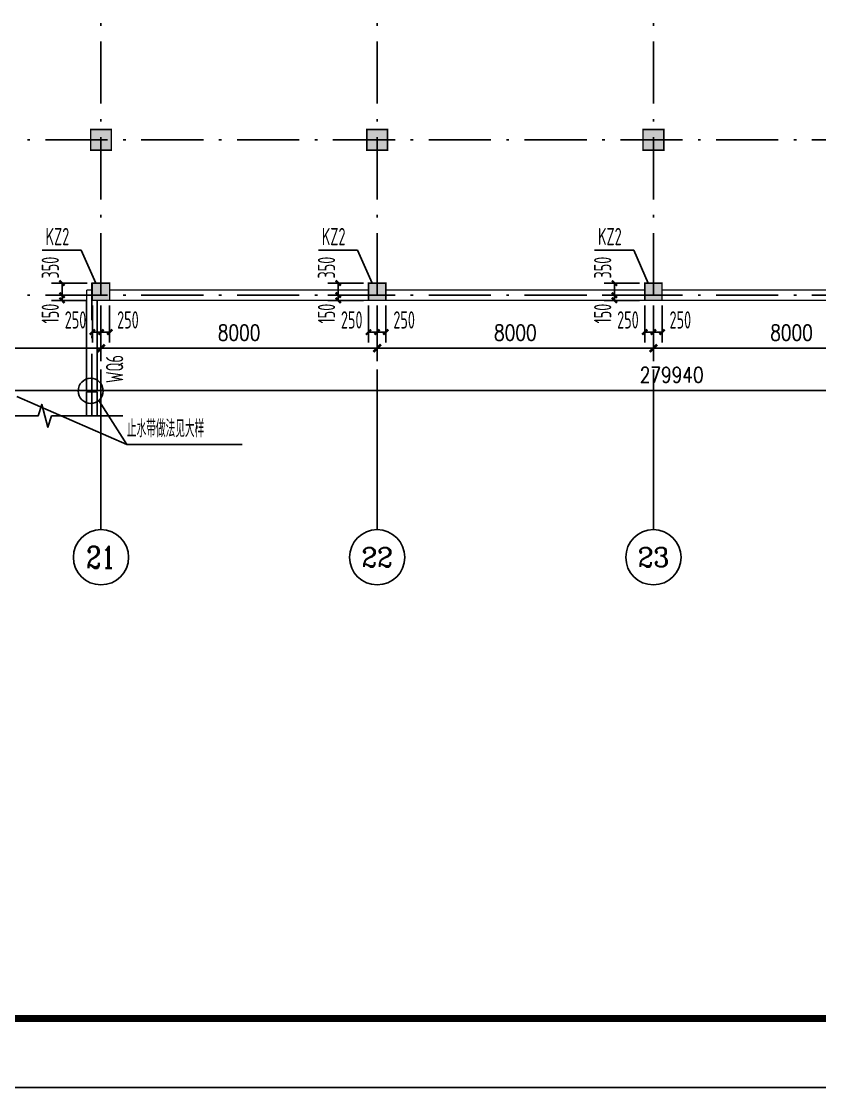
# Model space of a CAD drawing. Extents: x 2468086 to 6957054, y -3413633 to -667223.
# Drawn here: x 5047463 to 5070587, y -1259917 to -1229037 of the extents above; entities that cross this region are included whole.
import ezdxf
from ezdxf.enums import TextEntityAlignment as Align

# ---------------------------------------------------------------- set-up
doc = ezdxf.new("R2010")
doc.units = 0
doc.header["$LTSCALE"] = 100
doc.header["$MEASUREMENT"] = 0
doc.linetypes.add('2', pattern=[18.5, 12, -3, 0.5, -3])
doc.layers.get('0').update_dxf_attribs({"linetype": 'CONTINUOUS'})
doc.layers.get('DEFPOINTS').update_dxf_attribs({"linetype": 'CONTINUOUS'})
for name, color, linetype in [('AXIS', 3, 'CONTINUOUS'), ('AXIS_TEXT', 7, 'CONTINUOUS'), ('PUB_TITLE', 4, 'CONTINUOUS'), ('THIN', 7, 'CONTINUOUS'), ('WALL', 181, 'CONTINUOUS'), ('WINDOW', 4, 'CONTINUOUS'), ('墙__实线', 3, 'CONTINUOUS'), ('柱', 2, 'CONTINUOUS'), ('柱填充', 43, 'CONTINUOUS'), ('柱编号', 211, 'CONTINUOUS'), ('轴线__尺寸数字', 7, 'CONTINUOUS'), ('轴线__点划线', 252, '2'), ('通风井定位', 145, 'CONTINUOUS')]:
    doc.layers.add(name, color=color, linetype=linetype)
doc.styles.add('_TCH_AXIS', font='COMPLEX', dxfattribs={"bigfont": 'GBCBIG'})
doc.styles.add('COMPLEX', font='COMPLEX')
doc.styles.add('DIM_FONT', font='SIMPLEX.shx', dxfattribs={"width": 0.8})
doc.styles.add('GB', font='gbxwxt.shx', dxfattribs={"width": 0.7, "height": 500, "bigfont": 'gbhzfs.shx'})
doc.dimstyles.new('DIMN150', dxfattribs={"dimscale": 1.5, "dimtxt": 300, "dimasz": 100, "dimexe": 250, "dimexo": 300, "dimgap": 150, "dimtad": 1, "dimdec": 0, "dimzin": 0, "dimdsep": 46, "dimtxsty": 'DIM_FONT', "dimblk": 'ARCHTICK', "dimcen": 0.09, "dimclrt": 7, "dimazin": 2, "dimtfac": 1, "dimtdec": 0, "dimtix": 1, "dimtmove": 2, "dimatfit": 3, "dimfxl": 1, "dimtolj": 1, "dimtzin": 0, "dimarcsym": 0})
doc.dimstyles.new('LYSDIM1', dxfattribs={"dimtxt": 375, "dimasz": 1.5, "dimexe": 300, "dimexo": 150, "dimgap": 90, "dimtad": 1, "dimdec": 0, "dimzin": 0, "dimdsep": 46, "dimtxsty": 'GB', "dimblk1": 'JT', "dimblk2": 'JT', "dimsah": 1, "dimcen": 0, "dimclrt": 7, "dimadec": 0, "dimazin": 0, "dimtfac": 1, "dimtdec": 0, "dimtix": 1, "dimtmove": 2, "dimatfit": 3, "dimldrblk": 'JT', "dimfxl": 1, "dimtolj": 1, "dimtzin": 0, "dimarcsym": 0})

# ---------------------------------------------------------------- blocks, each defined once
blk = doc.blocks.new('_ARCHTICK')
at = {"color": 0, "const_width": 0.5}
blk.add_lwpolyline([(-0.71, -0.71), (0.71, 0.71)], dxfattribs=at)
blk = doc.blocks.new('*D2767')
at = {"layer": 'AXIS', "color": 0, "lineweight": -2, "transparency": 16777216}
for p, q in [((5041771, -1237418), (5041771, -1238878)), ((5049771, -1237418), (5049771, -1238878)), ((5041771, -1238503), (5049771, -1238503))]:
    blk.add_line(p, q, dxfattribs=at)
at = {"layer": 'DEFPOINTS', "color": 0, "transparency": 16777216}
for p in [(5041771, -1236968), (5049771, -1236968), (5049771, -1238503)]:
    blk.add_point(p, dxfattribs=at)
at = {"layer": 'AXIS', "color": 0, "lineweight": -2, "transparency": 16777216, "xscale": 150, "yscale": 150, "zscale": 150, "rotation": 180}
blk.add_blockref('_ARCHTICK', (5041771, -1238503), dxfattribs=at)
at = {"layer": 'AXIS', "color": 0, "lineweight": -2, "transparency": 16777216, "xscale": 150, "yscale": 150, "zscale": 150}
blk.add_blockref('_ARCHTICK', (5049771, -1238503), dxfattribs=at)
at = {"layer": 'AXIS', "color": 7, "transparency": 16777216, "insert": (5045771, -1238053), "char_height": 450, "attachment_point": 5, "style": 'DIM_FONT'}
blk.add_mtext('\\A1;8000', dxfattribs=at)
blk = doc.blocks.new('*D2768')
at = {"layer": 'AXIS', "color": 0, "lineweight": -2, "transparency": 16777216}
for p, q in [((5049771, -1237418), (5049771, -1238878)), ((5057771, -1237418), (5057771, -1238878)), ((5049771, -1238503), (5057771, -1238503))]:
    blk.add_line(p, q, dxfattribs=at)
at = {"layer": 'DEFPOINTS', "color": 0, "transparency": 16777216}
for p in [(5049771, -1236968), (5057771, -1236968), (5057771, -1238503)]:
    blk.add_point(p, dxfattribs=at)
at = {"layer": 'AXIS', "color": 0, "lineweight": -2, "transparency": 16777216, "xscale": 150, "yscale": 150, "zscale": 150, "rotation": 180}
blk.add_blockref('_ARCHTICK', (5049771, -1238503), dxfattribs=at)
at = {"layer": 'AXIS', "color": 0, "lineweight": -2, "transparency": 16777216, "xscale": 150, "yscale": 150, "zscale": 150}
blk.add_blockref('_ARCHTICK', (5057771, -1238503), dxfattribs=at)
at = {"layer": 'AXIS', "color": 7, "transparency": 16777216, "insert": (5053771, -1238053), "char_height": 450, "attachment_point": 5, "style": 'DIM_FONT'}
blk.add_mtext('\\A1;8000', dxfattribs=at)
blk = doc.blocks.new('*D2769')
at = {"layer": 'AXIS', "color": 0, "lineweight": -2, "transparency": 16777216}
for p, q in [((5057771, -1237418), (5057771, -1238878)), ((5065771, -1237418), (5065771, -1238878)), ((5057771, -1238503), (5065771, -1238503))]:
    blk.add_line(p, q, dxfattribs=at)
at = {"layer": 'DEFPOINTS', "color": 0, "transparency": 16777216}
for p in [(5057771, -1236968), (5065771, -1236968), (5065771, -1238503)]:
    blk.add_point(p, dxfattribs=at)
at = {"layer": 'AXIS', "color": 0, "lineweight": -2, "transparency": 16777216, "xscale": 150, "yscale": 150, "zscale": 150, "rotation": 180}
blk.add_blockref('_ARCHTICK', (5057771, -1238503), dxfattribs=at)
at = {"layer": 'AXIS', "color": 0, "lineweight": -2, "transparency": 16777216, "xscale": 150, "yscale": 150, "zscale": 150}
blk.add_blockref('_ARCHTICK', (5065771, -1238503), dxfattribs=at)
at = {"layer": 'AXIS', "color": 7, "transparency": 16777216, "insert": (5061771, -1238053), "char_height": 450, "attachment_point": 5, "style": 'DIM_FONT'}
blk.add_mtext('\\A1;8000', dxfattribs=at)
blk = doc.blocks.new('*D2770')
at = {"layer": 'AXIS', "color": 0, "lineweight": -2, "transparency": 16777216}
for p, q in [((5065771, -1237418), (5065771, -1238878)), ((5073771, -1237418), (5073771, -1238878)), ((5065771, -1238503), (5073771, -1238503))]:
    blk.add_line(p, q, dxfattribs=at)
at = {"layer": 'DEFPOINTS', "color": 0, "transparency": 16777216}
for p in [(5065771, -1236968), (5073771, -1236968), (5073771, -1238503)]:
    blk.add_point(p, dxfattribs=at)
at = {"layer": 'AXIS', "color": 0, "lineweight": -2, "transparency": 16777216, "xscale": 150, "yscale": 150, "zscale": 150, "rotation": 180}
blk.add_blockref('_ARCHTICK', (5065771, -1238503), dxfattribs=at)
at = {"layer": 'AXIS', "color": 0, "lineweight": -2, "transparency": 16777216, "xscale": 150, "yscale": 150, "zscale": 150}
blk.add_blockref('_ARCHTICK', (5073771, -1238503), dxfattribs=at)
at = {"layer": 'AXIS', "color": 7, "transparency": 16777216, "insert": (5069771, -1238053), "char_height": 450, "attachment_point": 5, "style": 'DIM_FONT'}
blk.add_mtext('\\A1;8000', dxfattribs=at)
blk = doc.blocks.new('*D2901')
at = {"layer": 'AXIS', "color": 0, "lineweight": -2, "transparency": 16777216}
for p, q in [((4926331, -1237868), (4926331, -1240100)), ((5206271, -1237868), (5206271, -1240100)), ((4926331, -1239725), (5206271, -1239725))]:
    blk.add_line(p, q, dxfattribs=at)
at = {"layer": 'DEFPOINTS', "color": 0, "transparency": 16777216}
for p in [(4926331, -1237418), (5206271, -1237418), (5206271, -1239725)]:
    blk.add_point(p, dxfattribs=at)
at = {"layer": 'AXIS', "color": 0, "lineweight": -2, "transparency": 16777216, "xscale": 150, "yscale": 150, "zscale": 150, "rotation": 180}
blk.add_blockref('_ARCHTICK', (4926331, -1239725), dxfattribs=at)
at = {"layer": 'AXIS', "color": 0, "lineweight": -2, "transparency": 16777216, "xscale": 150, "yscale": 150, "zscale": 150}
blk.add_blockref('_ARCHTICK', (5206271, -1239725), dxfattribs=at)
at = {"layer": 'AXIS', "color": 7, "transparency": 16777216, "insert": (5066301, -1239275), "char_height": 450, "attachment_point": 5, "style": 'DIM_FONT'}
blk.add_mtext('\\A1;279940', dxfattribs=at)
blk = doc.blocks.new('_AXISO')
blk.add_circle((0, 0), 0.5)
at = {"layer": 'AXIS_TEXT', "style": 'COMPLEX', "width": 1.041667}
blk.add_attdef('A', text='', height=0.56, dxfattribs=at).set_placement((-0.25, -0.28), (0.25, -0.28), align=Align.FIT)
blk = doc.blocks.new('JT')
at = {"layer": '轴线__尺寸数字', "const_width": 45}
blk.add_lwpolyline([(-50, -50), (50, 50)], dxfattribs=at)
blk.add_lwpolyline([(-50, -50), (50, 50)], dxfattribs=at)
blk = doc.blocks.new('*D3263')
at = {"layer": 'DEFPOINTS', "color": 0, "transparency": 16777216}
for p in [(5065521, -1236618), (5064642, -1236968), (5065521, -1236968)]:
    blk.add_point(p, dxfattribs=at)
at = {"layer": '通风井定位', "color": 0, "lineweight": -2, "transparency": 16777216}
for p, q in [((5065371, -1236618), (5064342, -1236618)), ((5064642, -1236619), (5064642, -1236966)), ((5065371, -1236968), (5064342, -1236968))]:
    blk.add_line(p, q, dxfattribs=at)
at = {"layer": '通风井定位', "color": 0, "lineweight": -2, "transparency": 16777216, "xscale": 1.5, "yscale": 1.5, "zscale": 1.5}
for p, rotation in [((5064642, -1236618), 90), ((5064642, -1236968), 270)]:
    blk.add_blockref('JT', p, dxfattribs=dict(at, rotation=rotation))
at = {"layer": '通风井定位', "color": 7, "transparency": 16777216, "insert": (5064302, -1236170), "char_height": 500, "attachment_point": 5, "rotation": 90, "style": 'GB'}
blk.add_mtext('\\A1;350', dxfattribs=at)
blk = doc.blocks.new('*D3264')
at = {"layer": 'DEFPOINTS', "color": 0, "transparency": 16777216}
for p in [(5065521, -1236968), (5064642, -1237118), (5065521, -1237118)]:
    blk.add_point(p, dxfattribs=at)
at = {"layer": '通风井定位', "color": 0, "lineweight": -2, "transparency": 16777216}
for p, q in [((5065371, -1236968), (5064342, -1236968)), ((5064642, -1236966), (5064642, -1236965)), ((5064642, -1236968), (5064642, -1237118)), ((5065371, -1237118), (5064342, -1237118)), ((5064642, -1237119), (5064642, -1237121))]:
    blk.add_line(p, q, dxfattribs=at)
at = {"layer": '通风井定位', "color": 0, "lineweight": -2, "transparency": 16777216, "xscale": 1.5, "yscale": 1.5, "zscale": 1.5}
for p, rotation in [((5064642, -1236968), 270), ((5064642, -1237118), 90)]:
    blk.add_blockref('JT', p, dxfattribs=dict(at, rotation=rotation))
at = {"layer": '通风井定位', "color": 7, "transparency": 16777216, "insert": (5064302, -1237501), "char_height": 500, "attachment_point": 5, "rotation": 90, "style": 'GB'}
blk.add_mtext('\\A1;150', dxfattribs=at)
blk = doc.blocks.new('*D3265')
at = {"layer": 'DEFPOINTS', "color": 0, "transparency": 16777216}
for p in [(5065771, -1237118), (5066021, -1237118), (5065771, -1238037)]:
    blk.add_point(p, dxfattribs=at)
at = {"layer": '通风井定位', "color": 0, "lineweight": -2, "transparency": 16777216}
for p, q in [((5065771, -1237268), (5065771, -1238337)), ((5066021, -1237268), (5066021, -1238337)), ((5066019, -1238037), (5065772, -1238037))]:
    blk.add_line(p, q, dxfattribs=at)
at = {"layer": '通风井定位', "color": 0, "lineweight": -2, "transparency": 16777216, "xscale": 1.5, "yscale": 1.5, "zscale": 1.5, "rotation": 180}
blk.add_blockref('JT', (5065771, -1238037), dxfattribs=at)
at = {"layer": '通风井定位', "color": 0, "lineweight": -2, "transparency": 16777216, "xscale": 1.5, "yscale": 1.5, "zscale": 1.5}
blk.add_blockref('JT', (5066021, -1238037), dxfattribs=at)
at = {"layer": '通风井定位', "color": 7, "transparency": 16777216, "insert": (5066551, -1237684), "char_height": 500, "attachment_point": 5, "style": 'GB'}
blk.add_mtext('\\A1;250', dxfattribs=at)
blk = doc.blocks.new('*D3266')
at = {"layer": 'DEFPOINTS', "color": 0, "transparency": 16777216}
for p in [(5065521, -1237118), (5065771, -1237118), (5065771, -1238037)]:
    blk.add_point(p, dxfattribs=at)
at = {"layer": '通风井定位', "color": 0, "lineweight": -2, "transparency": 16777216}
for p, q in [((5065521, -1237268), (5065521, -1238337)), ((5065771, -1237268), (5065771, -1238337)), ((5065522, -1238037), (5065769, -1238037))]:
    blk.add_line(p, q, dxfattribs=at)
at = {"layer": '通风井定位', "color": 0, "lineweight": -2, "transparency": 16777216, "xscale": 1.5, "yscale": 1.5, "zscale": 1.5, "rotation": 180}
blk.add_blockref('JT', (5065521, -1238037), dxfattribs=at)
at = {"layer": '通风井定位', "color": 0, "lineweight": -2, "transparency": 16777216, "xscale": 1.5, "yscale": 1.5, "zscale": 1.5}
blk.add_blockref('JT', (5065771, -1238037), dxfattribs=at)
at = {"layer": '通风井定位', "color": 7, "transparency": 16777216, "insert": (5065033, -1237684), "char_height": 500, "attachment_point": 5, "style": 'GB'}
blk.add_mtext('\\A1;250', dxfattribs=at)
blk = doc.blocks.new('*D3267')
at = {"layer": 'DEFPOINTS', "color": 0, "transparency": 16777216}
for p in [(5057521, -1236618), (5056642, -1236968), (5057521, -1236968)]:
    blk.add_point(p, dxfattribs=at)
at = {"layer": '通风井定位', "color": 0, "lineweight": -2, "transparency": 16777216}
for p, q in [((5057371, -1236618), (5056342, -1236618)), ((5056642, -1236619), (5056642, -1236966)), ((5057371, -1236968), (5056342, -1236968))]:
    blk.add_line(p, q, dxfattribs=at)
at = {"layer": '通风井定位', "color": 0, "lineweight": -2, "transparency": 16777216, "xscale": 1.5, "yscale": 1.5, "zscale": 1.5}
for p, rotation in [((5056642, -1236618), 90), ((5056642, -1236968), 270)]:
    blk.add_blockref('JT', p, dxfattribs=dict(at, rotation=rotation))
at = {"layer": '通风井定位', "color": 7, "transparency": 16777216, "insert": (5056302, -1236170), "char_height": 500, "attachment_point": 5, "rotation": 90, "style": 'GB'}
blk.add_mtext('\\A1;350', dxfattribs=at)
blk = doc.blocks.new('*D3268')
at = {"layer": 'DEFPOINTS', "color": 0, "transparency": 16777216}
for p in [(5057521, -1236968), (5056642, -1237118), (5057521, -1237118)]:
    blk.add_point(p, dxfattribs=at)
at = {"layer": '通风井定位', "color": 0, "lineweight": -2, "transparency": 16777216}
for p, q in [((5057371, -1236968), (5056342, -1236968)), ((5056642, -1236966), (5056642, -1236965)), ((5056642, -1236968), (5056642, -1237118)), ((5057371, -1237118), (5056342, -1237118)), ((5056642, -1237119), (5056642, -1237121))]:
    blk.add_line(p, q, dxfattribs=at)
at = {"layer": '通风井定位', "color": 0, "lineweight": -2, "transparency": 16777216, "xscale": 1.5, "yscale": 1.5, "zscale": 1.5}
for p, rotation in [((5056642, -1236968), 270), ((5056642, -1237118), 90)]:
    blk.add_blockref('JT', p, dxfattribs=dict(at, rotation=rotation))
at = {"layer": '通风井定位', "color": 7, "transparency": 16777216, "insert": (5056302, -1237501), "char_height": 500, "attachment_point": 5, "rotation": 90, "style": 'GB'}
blk.add_mtext('\\A1;150', dxfattribs=at)
blk = doc.blocks.new('*D3269')
at = {"layer": 'DEFPOINTS', "color": 0, "transparency": 16777216}
for p in [(5057771, -1237118), (5058021, -1237118), (5057771, -1238037)]:
    blk.add_point(p, dxfattribs=at)
at = {"layer": '通风井定位', "color": 0, "lineweight": -2, "transparency": 16777216}
for p, q in [((5057771, -1237268), (5057771, -1238337)), ((5058021, -1237268), (5058021, -1238337)), ((5058019, -1238037), (5057772, -1238037))]:
    blk.add_line(p, q, dxfattribs=at)
at = {"layer": '通风井定位', "color": 0, "lineweight": -2, "transparency": 16777216, "xscale": 1.5, "yscale": 1.5, "zscale": 1.5, "rotation": 180}
blk.add_blockref('JT', (5057771, -1238037), dxfattribs=at)
at = {"layer": '通风井定位', "color": 0, "lineweight": -2, "transparency": 16777216, "xscale": 1.5, "yscale": 1.5, "zscale": 1.5}
blk.add_blockref('JT', (5058021, -1238037), dxfattribs=at)
at = {"layer": '通风井定位', "color": 7, "transparency": 16777216, "insert": (5058551, -1237684), "char_height": 500, "attachment_point": 5, "style": 'GB'}
blk.add_mtext('\\A1;250', dxfattribs=at)
blk = doc.blocks.new('*D3270')
at = {"layer": 'DEFPOINTS', "color": 0, "transparency": 16777216}
for p in [(5057521, -1237118), (5057771, -1237118), (5057771, -1238037)]:
    blk.add_point(p, dxfattribs=at)
at = {"layer": '通风井定位', "color": 0, "lineweight": -2, "transparency": 16777216}
for p, q in [((5057521, -1237268), (5057521, -1238337)), ((5057771, -1237268), (5057771, -1238337)), ((5057522, -1238037), (5057769, -1238037))]:
    blk.add_line(p, q, dxfattribs=at)
at = {"layer": '通风井定位', "color": 0, "lineweight": -2, "transparency": 16777216, "xscale": 1.5, "yscale": 1.5, "zscale": 1.5, "rotation": 180}
blk.add_blockref('JT', (5057521, -1238037), dxfattribs=at)
at = {"layer": '通风井定位', "color": 0, "lineweight": -2, "transparency": 16777216, "xscale": 1.5, "yscale": 1.5, "zscale": 1.5}
blk.add_blockref('JT', (5057771, -1238037), dxfattribs=at)
at = {"layer": '通风井定位', "color": 7, "transparency": 16777216, "insert": (5057033, -1237684), "char_height": 500, "attachment_point": 5, "style": 'GB'}
blk.add_mtext('\\A1;250', dxfattribs=at)
blk = doc.blocks.new('*D3271')
at = {"layer": 'DEFPOINTS', "color": 0, "transparency": 16777216}
for p in [(5049521, -1236618), (5048642, -1236968), (5049521, -1236968)]:
    blk.add_point(p, dxfattribs=at)
at = {"layer": '通风井定位', "color": 0, "lineweight": -2, "transparency": 16777216}
for p, q in [((5049371, -1236618), (5048342, -1236618)), ((5048642, -1236619), (5048642, -1236966)), ((5049371, -1236968), (5048342, -1236968))]:
    blk.add_line(p, q, dxfattribs=at)
at = {"layer": '通风井定位', "color": 0, "lineweight": -2, "transparency": 16777216, "xscale": 1.5, "yscale": 1.5, "zscale": 1.5}
for p, rotation in [((5048642, -1236618), 90), ((5048642, -1236968), 270)]:
    blk.add_blockref('JT', p, dxfattribs=dict(at, rotation=rotation))
at = {"layer": '通风井定位', "color": 7, "transparency": 16777216, "insert": (5048302, -1236170), "char_height": 500, "attachment_point": 5, "rotation": 90, "style": 'GB'}
blk.add_mtext('\\A1;350', dxfattribs=at)
blk = doc.blocks.new('*D3272')
at = {"layer": 'DEFPOINTS', "color": 0, "transparency": 16777216}
for p in [(5049521, -1236968), (5048642, -1237118), (5049521, -1237118)]:
    blk.add_point(p, dxfattribs=at)
at = {"layer": '通风井定位', "color": 0, "lineweight": -2, "transparency": 16777216}
for p, q in [((5049371, -1236968), (5048342, -1236968)), ((5048642, -1236966), (5048642, -1236965)), ((5048642, -1236968), (5048642, -1237118)), ((5049371, -1237118), (5048342, -1237118)), ((5048642, -1237119), (5048642, -1237121))]:
    blk.add_line(p, q, dxfattribs=at)
at = {"layer": '通风井定位', "color": 0, "lineweight": -2, "transparency": 16777216, "xscale": 1.5, "yscale": 1.5, "zscale": 1.5}
for p, rotation in [((5048642, -1236968), 270), ((5048642, -1237118), 90)]:
    blk.add_blockref('JT', p, dxfattribs=dict(at, rotation=rotation))
at = {"layer": '通风井定位', "color": 7, "transparency": 16777216, "insert": (5048302, -1237501), "char_height": 500, "attachment_point": 5, "rotation": 90, "style": 'GB'}
blk.add_mtext('\\A1;150', dxfattribs=at)
blk = doc.blocks.new('*D3273')
at = {"layer": 'DEFPOINTS', "color": 0, "transparency": 16777216}
for p in [(5049771, -1237118), (5050021, -1237118), (5049771, -1238037)]:
    blk.add_point(p, dxfattribs=at)
at = {"layer": '通风井定位', "color": 0, "lineweight": -2, "transparency": 16777216}
for p, q in [((5049771, -1237268), (5049771, -1238337)), ((5050021, -1237268), (5050021, -1238337)), ((5050019, -1238037), (5049772, -1238037))]:
    blk.add_line(p, q, dxfattribs=at)
at = {"layer": '通风井定位', "color": 0, "lineweight": -2, "transparency": 16777216, "xscale": 1.5, "yscale": 1.5, "zscale": 1.5, "rotation": 180}
blk.add_blockref('JT', (5049771, -1238037), dxfattribs=at)
at = {"layer": '通风井定位', "color": 0, "lineweight": -2, "transparency": 16777216, "xscale": 1.5, "yscale": 1.5, "zscale": 1.5}
blk.add_blockref('JT', (5050021, -1238037), dxfattribs=at)
at = {"layer": '通风井定位', "color": 7, "transparency": 16777216, "insert": (5050551, -1237684), "char_height": 500, "attachment_point": 5, "style": 'GB'}
blk.add_mtext('\\A1;250', dxfattribs=at)
blk = doc.blocks.new('*D3274')
at = {"layer": 'DEFPOINTS', "color": 0, "transparency": 16777216}
for p in [(5049521, -1237118), (5049771, -1237118), (5049771, -1238037)]:
    blk.add_point(p, dxfattribs=at)
at = {"layer": '通风井定位', "color": 0, "lineweight": -2, "transparency": 16777216}
for p, q in [((5049521, -1237268), (5049521, -1238337)), ((5049771, -1237268), (5049771, -1238337)), ((5049522, -1238037), (5049769, -1238037))]:
    blk.add_line(p, q, dxfattribs=at)
at = {"layer": '通风井定位', "color": 0, "lineweight": -2, "transparency": 16777216, "xscale": 1.5, "yscale": 1.5, "zscale": 1.5, "rotation": 180}
blk.add_blockref('JT', (5049521, -1238037), dxfattribs=at)
at = {"layer": '通风井定位', "color": 0, "lineweight": -2, "transparency": 16777216, "xscale": 1.5, "yscale": 1.5, "zscale": 1.5}
blk.add_blockref('JT', (5049771, -1238037), dxfattribs=at)
at = {"layer": '通风井定位', "color": 7, "transparency": 16777216, "insert": (5049033, -1237684), "char_height": 500, "attachment_point": 5, "style": 'GB'}
blk.add_mtext('\\A1;250', dxfattribs=at)
blk = doc.blocks.new('a00')
at = {"layer": 'PUB_TITLE'}
blk.add_lwpolyline([(2049330, 4204231), (2376330, 4204231), (2376330, 4372431), (2049330, 4372431)], close=True, dxfattribs=at)
at = {"layer": 'PUB_TITLE', "const_width": 200}
blk.add_lwpolyline([(2054330, 4206231), (2374330, 4206231), (2374330, 4370431), (2054330, 4370431)], close=True, dxfattribs=at)

msp = doc.modelspace()

# ---------------------------------------------------------------- hatches: boundary and pattern name
at = {"layer": '柱填充'}
for points in [[(5049470.8, -1232167.6), (5049470.8, -1232767.6), (5050070.8, -1232767.6), (5050070.8, -1232167.6)], [(5057470.8, -1232167.6), (5057470.8, -1232767.6), (5058070.8, -1232767.6), (5058070.8, -1232167.6)], [(5065470.8, -1232167.6), (5065470.8, -1232767.6), (5066070.8, -1232767.6), (5066070.8, -1232167.6)], [(5049520.8, -1236617.6), (5049520.8, -1237117.6), (5050020.8, -1237117.6), (5050020.8, -1236617.6)], [(5057520.8, -1236617.6), (5057520.8, -1237117.6), (5058020.8, -1237117.6), (5058020.8, -1236617.6)], [(5065520.8, -1236617.6), (5065520.8, -1237117.6), (5066020.8, -1237117.6), (5066020.8, -1236617.6)]]:
    msp.add_hatch(color=256, dxfattribs=at).paths.add_polyline_path(points)

# ---------------------------------------------------------------- linework, layer by layer
at = {"layer": 'AXIS'}
for p, q in [((5049770.8, -1239123.1), (5049770.8, -1243757)), ((5049770.8, -1239123.1), (5049770.8, -1243757)), ((5057770.8, -1239123.1), (5057770.8, -1243757)), ((5065770.8, -1239123.1), (5065770.8, -1243757))]:
    msp.add_line(p, q, dxfattribs=at)
at = {"layer": 'THIN', "elevation": 0}
msp.add_lwpolyline([(5046170.3, -1240463.6), (5047950.3, -1240463.6), (5048055.3, -1240133.6), (5048235.3, -1240793.6), (5048340.3, -1240463.6), (5050404.5, -1240463.6)], dxfattribs=at)
at = {"layer": 'WALL'}
for p, q in [((5049356, -1239733.6), (5049356, -1237117.6)), ((5049656, -1239733.6), (5049656, -1237117.6)), ((5049356, -1239733.6), (5049356, -1237427.9)), ((5049656, -1239733.6), (5049656, -1237427.9)), ((5049356, -1239733.6), (5049656, -1239733.6)), ((5049356, -1240463.6), (5049356, -1239763.6)), ((5049356.5, -1239733.6, 0), (5049656.5, -1239733.6, 0)), ((5049656, -1240463.6), (5049656, -1239763.6)), ((5049356, -1240463.6), (5049656, -1240463.6))]:
    msp.add_line(p, q, dxfattribs=at)
at = {"layer": 'WINDOW'}
for p, q in [((5049354.8, -1239733.6, 0), (5049656, -1239733.6, 0)), ((5049656, -1239733.6), (5049356, -1239733.6)), ((5049356, -1239733.6, 0), (5049656, -1239733.6, 0)), ((5049656, -1239763.6), (5049356, -1239763.6)), ((5049656, -1239763.6, 0), (5049356, -1239763.6, 0))]:
    msp.add_line(p, q, dxfattribs=at)
at = {"layer": '墙__实线', "color": 94, "const_width": 45, "elevation": 0}
for points in [[(5049356, -1239733.6), (5049356, -1236817.6)], [(5049356, -1240463.6), (5049356, -1239763.6)], [(5049656, -1240463.6), (5049656, -1239763.6)]]:
    msp.add_lwpolyline(points, dxfattribs=at)
at = {"layer": '墙__实线', "color": 94, "const_width": 45}
for points in [[(5049356, -1236817.6), (5049520.8, -1236817.6)], [(5050020.8, -1236817.6), (5057520.8, -1236817.6)], [(5058020.8, -1236817.6), (5065520.8, -1236817.6)], [(5066020.8, -1236817.6), (5073520.8, -1236817.6)], [(5049656, -1239733.6), (5049656, -1237117.6)], [(5050020.8, -1237117.6), (5057520.8, -1237117.6)], [(5058020.8, -1237117.6), (5065520.8, -1237117.6)], [(5066020.8, -1237117.6), (5073520.8, -1237117.6)]]:
    msp.add_lwpolyline(points, dxfattribs=at)
at = {"layer": '柱', "const_width": 45}
for points in [[(5049470.8, -1232167.6), (5049470.8, -1232767.6), (5050070.8, -1232767.6), (5050070.8, -1232167.6), (5049470.8, -1232167.6)], [(5057470.8, -1232167.6), (5057470.8, -1232767.6), (5058070.8, -1232767.6), (5058070.8, -1232167.6), (5057470.8, -1232167.6)], [(5065470.8, -1232167.6), (5065470.8, -1232767.6), (5066070.8, -1232767.6), (5066070.8, -1232167.6), (5065470.8, -1232167.6)], [(5049520.8, -1236617.6), (5049520.8, -1237117.6), (5050020.8, -1237117.6), (5050020.8, -1236617.6), (5049520.8, -1236617.6)], [(5057520.8, -1236617.6), (5057520.8, -1237117.6), (5058020.8, -1237117.6), (5058020.8, -1236617.6), (5057520.8, -1236617.6)], [(5065520.8, -1236617.6), (5065520.8, -1237117.6), (5066020.8, -1237117.6), (5066020.8, -1236617.6), (5065520.8, -1236617.6)]]:
    msp.add_lwpolyline(points, dxfattribs=at)
at = {"layer": '柱填充'}
for p, q in [((5047331.9, -1239898.3, 0), (5050523.7, -1241294, 0)), ((5049706.5, -1240016.5, 0), (5050523.7, -1241294, 0)), ((5050523.7, -1241294, 0), (5053863.4, -1241294, 0))]:
    msp.add_line(p, q, dxfattribs=at)
at = {"layer": '柱填充', "const_width": 45, "elevation": 0}
msp.add_lwpolyline([(5049506, -1239578.3), (5049506, -1239899.1)], dxfattribs=at)
at = {"layer": '柱填充'}
msp.add_circle((5049472.9, -1239738.7, 0), 362.9, dxfattribs=at)
at = {"layer": '柱编号'}
for p, q in [((5049200.6, -1235663.3), (5048068.4, -1235663.3)), ((5049623.4, -1236617.6), (5049200.6, -1235663.3)), ((5057200.7, -1235663.3), (5056068.5, -1235663.3)), ((5057623.4, -1236617.6), (5057200.7, -1235663.3)), ((5065200.7, -1235663.3), (5064068.5, -1235663.3)), ((5065623.4, -1236617.6), (5065200.7, -1235663.3))]:
    msp.add_line(p, q, dxfattribs=at)
at = {"layer": '轴线__点划线', "ltscale": 1.5}
for p, q in [((5049770.8, -1236967.6), (5049770.8, -1179267.8)), ((5057770.8, -1236967.6), (5057770.8, -1179267.8)), ((5065770.8, -1236967.6), (5065770.8, -1179267.8)), ((4923288.4, -1232467.6), (5210016.5, -1232467.6)), ((5049506, -1240463.6, 0), (5049506, -1236613.6, 0)), ((4923288.4, -1236967.6), (5210016.5, -1236967.6))]:
    msp.add_line(p, q, dxfattribs=at)

# ---------------------------------------------------------------- block references
at = {"layer": 'AXIS'}
ref = msp.add_blockref('_AXISO', (5049770.8, -1244557), dxfattribs=dict(at, xscale=1600, yscale=1600, zscale=1600))
ref.add_attrib('A', '21', dxfattribs={"layer": 'AXIS_TEXT', "ltscale": 500, "height": 631.5, "style": '_TCH_AXIS', "width": 0.965517}).set_placement((5049349.8, -1244872.8), (5050191.8, -1244872.8), align=Align.FIT)
ref = msp.add_blockref('_AXISO', (5057770.8, -1244557), dxfattribs=dict(at, xscale=1600, yscale=1600, zscale=1600))
ref.add_attrib('A', '22', dxfattribs={"layer": 'AXIS_TEXT', "ltscale": 500, "height": 559.82, "style": '_TCH_AXIS'}).set_placement((5057317.6, -1244836.9), (5058224, -1244836.9), align=Align.FIT)
ref = msp.add_blockref('_AXISO', (5065770.8, -1244557), dxfattribs=dict(at, xscale=1600, yscale=1600, zscale=1600))
ref.add_attrib('A', '23', dxfattribs={"layer": 'AXIS_TEXT', "ltscale": 500, "height": 559.82, "style": '_TCH_AXIS'}).set_placement((5065317.6, -1244836.9), (5066224, -1244836.9), align=Align.FIT)
at = {"layer": '墙__实线'}
msp.add_blockref('a00', (2867020.5, -5464147.8), dxfattribs=at)

# ---------------------------------------------------------------- texts
at = {"style": 'GB', "width": 0.7}
msp.add_text('WQ6', height=500, rotation=90, dxfattribs=at).set_placement((5050415.9, -1239510.8))
msp.add_text('止水带做法见大样', height=500, dxfattribs=at).set_placement((5050521.7, -1241082.5, 0))
at = {"layer": '柱编号', "style": 'GB', "width": 0.7}
for p in [(5048166.6, -1235520), (5056166.7, -1235520), (5064166.7, -1235520)]:
    msp.add_text('KZ2', height=500, dxfattribs=at).set_placement(p)

# ---------------------------------------------------------------- dimensions: what is measured, and where the dimension line sits
at = {"layer": 'AXIS'}
for p1, p2, distance, picture, middle in [((5041770.8, -1236967.6), (5049770.8, -1236967.6), -1535.5, '*D2767', (5045770.8, -1238053.1)), ((5049770.8, -1236967.6), (5057770.8, -1236967.6), -1535.5, '*D2768', (5053770.8, -1238053.1)), ((5057770.8, -1236967.6), (5065770.8, -1236967.6), -1535.5, '*D2769', (5061770.8, -1238053.1)), ((5065770.8, -1236967.6), (5073770.8, -1236967.6), -1535.5, '*D2770', (5069770.8, -1238053.1)), ((4926330.6, -1237417.6), (5206270.8, -1237417.6), -2307.9, '*D2901', (5066300.7, -1239275.5))]:
    dim = msp.add_aligned_dim(p1=p1, p2=p2, distance=distance, dimstyle='DIMN150', dxfattribs=at)
    dim.commit()
    dim.dimension.update_dxf_attribs({"geometry": picture, "text_midpoint": middle})
at = {"layer": '通风井定位'}
for base, p1, p2, picture, middle in [((5048641.7, -1236967.6), (5049520.8, -1236617.6), (5049520.8, -1236967.6), '*D3271', (5048301.6, -1236170.4)), ((5056641.7, -1236967.6), (5057520.8, -1236617.6), (5057520.8, -1236967.6), '*D3267', (5056301.6, -1236170.4)), ((5064641.7, -1236967.6), (5065520.8, -1236617.6), (5065520.8, -1236967.6), '*D3263', (5064301.6, -1236170.4)), ((5048641.7, -1237117.6), (5049520.8, -1236967.6), (5049520.8, -1237117.6), '*D3272', (5048301.6, -1237501.1)), ((5056641.7, -1237117.6), (5057520.8, -1236967.6), (5057520.8, -1237117.6), '*D3268', (5056301.6, -1237501.1)), ((5064641.7, -1237117.6), (5065520.8, -1236967.6), (5065520.8, -1237117.6), '*D3264', (5064301.6, -1237501.1))]:
    dim = msp.add_linear_dim(base=base, p1=p1, p2=p2, angle=90, dimstyle='LYSDIM1', override={"dimtxt": 500}, dxfattribs=at)
    dim.commit()
    dim.dimension.update_dxf_attribs({"geometry": picture, "text_midpoint": middle, "dimtype": 128})
for base, p1, p2, picture, middle in [((5049770.8, -1238036.8), (5049520.8, -1237117.6), (5049770.8, -1237117.6), '*D3274', (5049033.2, -1237683.6)), ((5049770.8, -1238036.8), (5050020.8, -1237117.6), (5049770.8, -1237117.6), '*D3273', (5050551.2, -1237683.6)), ((5057770.8, -1238036.8), (5057520.8, -1237117.6), (5057770.8, -1237117.6), '*D3270', (5057033.2, -1237683.6)), ((5057770.8, -1238036.8), (5058020.8, -1237117.6), (5057770.8, -1237117.6), '*D3269', (5058551.2, -1237683.6)), ((5065770.8, -1238036.8), (5065520.8, -1237117.6), (5065770.8, -1237117.6), '*D3266', (5065033.2, -1237683.6)), ((5065770.8, -1238036.8), (5066020.8, -1237117.6), (5065770.8, -1237117.6), '*D3265', (5066551.2, -1237683.6))]:
    dim = msp.add_linear_dim(base=base, p1=p1, p2=p2, dimstyle='LYSDIM1', override={"dimtxt": 500}, dxfattribs=at)
    dim.commit()
    dim.dimension.update_dxf_attribs({"geometry": picture, "text_midpoint": middle, "dimtype": 128})

doc.saveas('drawing.dxf')
